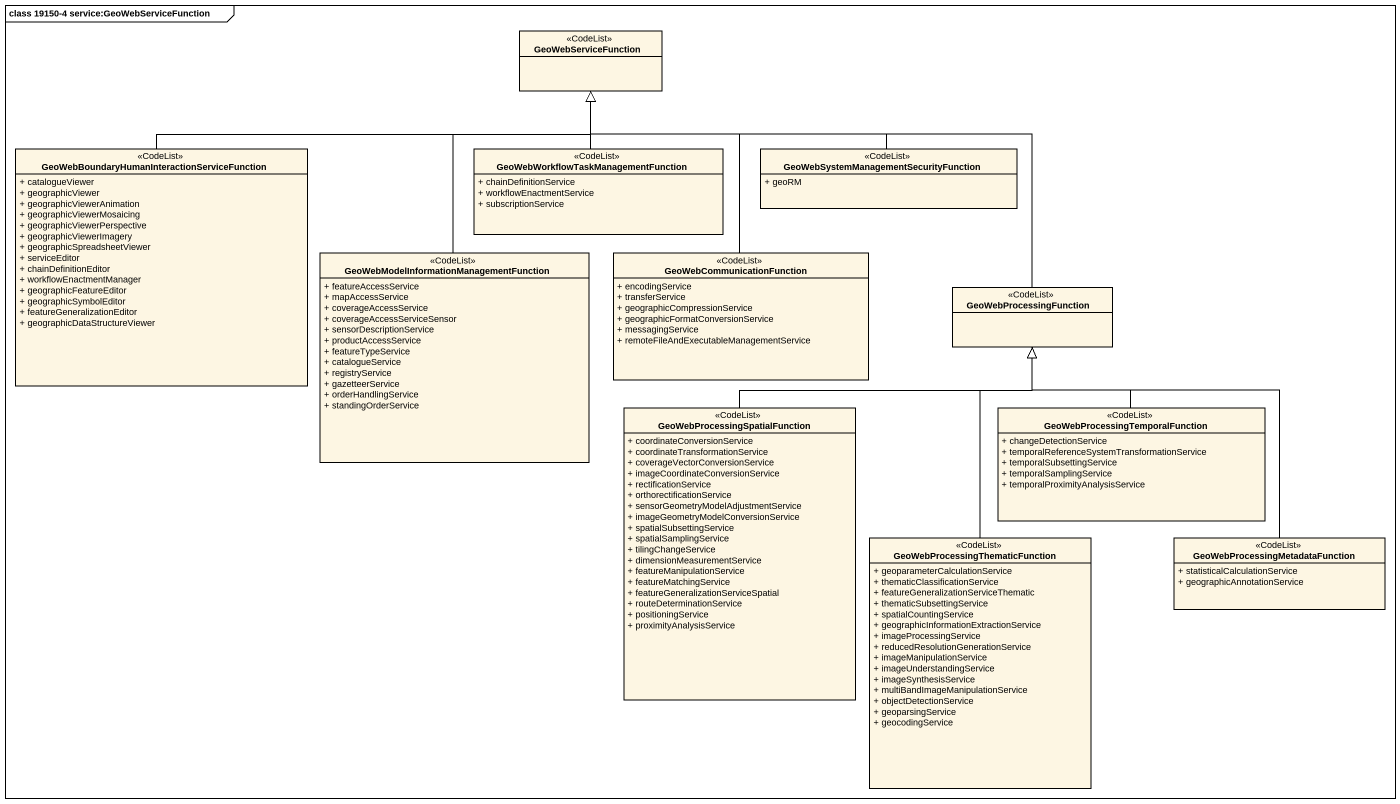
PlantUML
@startuml
mainframe class 19150-4 service:GeoWebServiceFunction
hide circle
hide empty members
skinparam classAttributeIconSize 0
class GeoWebServiceFunction <<CodeList>>
class "GeoWebBoundaryHumanInteractionServiceFunction" as GeoWebBoundaryHumanInteracti <<CodeList>> {
  + catalogueViewer
  + geographicViewer
  + geographicViewerAnimation
  + geographicViewerMosaicing
  + geographicViewerPerspective
  + geographicViewerImagery
  + geographicSpreadsheetViewer
  + serviceEditor
  + chainDefinitionEditor
  + workflowEnactmentManager
  + geographicFeatureEditor
  + geographicSymbolEditor
  + featureGeneralizationEditor
  + geographicDataStructureViewer
}
class "GeoWebWorkflowTaskManagementFunction" as GeoWebWorkflowTaskManagement <<CodeList>> {
  + chainDefinitionService
  + workflowEnactmentService
  + subscriptionService
}
class "GeoWebSystemManagementSecurityFunction" as GeoWebSystemManagementSecuri <<CodeList>> {
  + geoRM
}
class "GeoWebModelInformationManagementFunction" as GeoWebModelInformationManage <<CodeList>> {
  + featureAccessService
  + mapAccessService
  + coverageAccessService
  + coverageAccessServiceSensor
  + sensorDescriptionService
  + productAccessService
  + featureTypeService
  + catalogueService
  + registryService
  + gazetteerService
  + orderHandlingService
  + standingOrderService
}
class GeoWebCommunicationFunction <<CodeList>> {
  + encodingService
  + transferService
  + geographicCompressionService
  + geographicFormatConversionService
  + messagingService
  + remoteFileAndExecutableManagementService
}
class GeoWebProcessingFunction <<CodeList>>
class "GeoWebProcessingSpatialFunction" as GeoWebProcessingSpatialFunct <<CodeList>> {
  + coordinateConversionService
  + coordinateTransformationService
  + coverageVectorConversionService
  + imageCoordinateConversionService
  + rectificationService
  + orthorectificationService
  + sensorGeometryModelAdjustmentService
  + imageGeometryModelConversionService
  + spatialSubsettingService
  + spatialSamplingService
  + tilingChangeService
  + dimensionMeasurementService
  + featureManipulationService
  + featureMatchingService
  + featureGeneralizationServiceSpatial
  + routeDeterminationService
  + positioningService
  + proximityAnalysisService
}
class "GeoWebProcessingTemporalFunction" as GeoWebProcessingTemporalFunc <<CodeList>> {
  + changeDetectionService
  + temporalReferenceSystemTransformationService
  + temporalSubsettingService
  + temporalSamplingService
  + temporalProximityAnalysisService
}
class "GeoWebProcessingThematicFunction" as GeoWebProcessingThematicFunc <<CodeList>> {
  + geoparameterCalculationService
  + thematicClassificationService
  + featureGeneralizationServiceThematic
  + thematicSubsettingService
  + spatialCountingService
  + geographicInformationExtractionService
  + imageProcessingService
  + reducedResolutionGenerationService
  + imageManipulationService
  + imageUnderstandingService
  + imageSynthesisService
  + multiBandImageManipulationService
  + objectDetectionService
  + geoparsingService
  + geocodingService
}
class "GeoWebProcessingMetadataFunction" as GeoWebProcessingMetadataFunc <<CodeList>> {
  + statisticalCalculationService
  + geographicAnnotationService
}
GeoWebBoundaryHumanInteracti -right-|> GeoWebServiceFunction
GeoWebWorkflowTaskManagement -up-|> GeoWebServiceFunction
GeoWebSystemManagementSecuri -left-|> GeoWebServiceFunction
GeoWebModelInformationManage -up-|> GeoWebServiceFunction
GeoWebCommunicationFunction -up-|> GeoWebServiceFunction
GeoWebProcessingFunction -left-|> GeoWebServiceFunction
GeoWebProcessingSpatialFunct -up-|> GeoWebProcessingFunction
GeoWebProcessingTemporalFunc -up-|> GeoWebProcessingFunction
GeoWebProcessingThematicFunc -up-|> GeoWebProcessingFunction
GeoWebProcessingMetadataFunc -up-|> GeoWebProcessingFunction
@enduml
